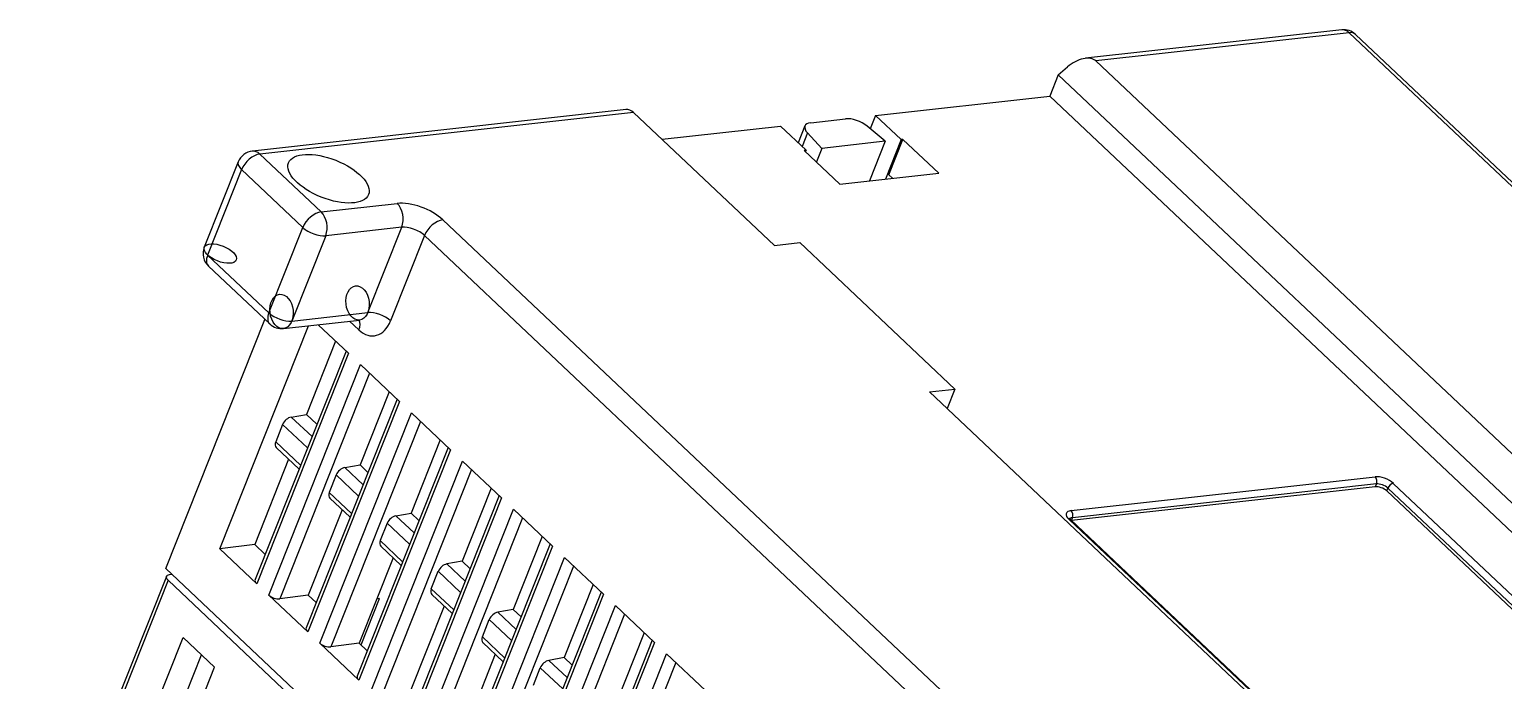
# Model space of a CAD drawing. Header units: millimetres. Extents: x 962 to 1853, y 401 to 821.
# Drawn here: x 1473.7 to 1559.3, y 544.7 to 582.4 of the extents above; entities that cross this region are included whole.
import ezdxf

# ---------------------------------------------------------------- set-up
doc = ezdxf.new("R2010")
doc.units = ezdxf.units.MM
doc.layers.add('8', color=7, linetype='Continuous', true_color=0xffffff)
doc.layers.add('9', color=7, linetype='Continuous', true_color=0xffffff)

# ---------------------------------------------------------------- blocks, each defined once
blk = doc.blocks.new('nys')
at = {"layer": '8', "color": 163}
for p, q in [((734.745, -142.44), (720.158, -158.224)), ((734.754, -142.685), (720.168, -158.47)), ((734.754, -142.685), (741.522, -156.786)), ((735.102, -142.455), (734.936, -142.412)), ((722.325, -159.148), (734.38, -146.103)), ((734.38, -146.103), (735.462, -148.357)), ((731.014, -151.747), (735.012, -147.421)), ((723.407, -161.403), (735.462, -148.357))]:
    blk.add_line(p, q, dxfattribs=at)
blk.add_ellipse((735.112, -142.779), major_axis=(-0.367, 0.339), ratio=0.459631, start_param=5.571598, end_param=7.142394, dxfattribs=at)
at = {"layer": '9', "color": 132}
for p, q in [((747.267, -121.493), (743.651, -125.407)), ((769.373, -126.737), (748.255, -121.204)), ((748.604, -121.519), (750.719, -125.926)), ((769.722, -127.052), (748.604, -121.519)), ((747.286, -121.984), (743.669, -125.898)), ((749.401, -126.391), (747.286, -121.984)), ((743.484, -126.518), (745.599, -130.924)), ((743.669, -125.898), (745.784, -130.304)), ((745.784, -130.304), (749.401, -126.391)), ((750.719, -125.926), (755.014, -127.051)), ((750.469, -127.313), (746.853, -131.226)), ((754.764, -128.438), (750.469, -127.313)), ((774.586, -137.187), (769.722, -127.052)), ((751.148, -132.351), (754.764, -128.438)), ((757.151, -128.895), (795.926, -209.682)), ((770.704, -129.098), (777.404, -130.853)), ((755.832, -129.36), (752.216, -133.273)), ((794.608, -210.147), (755.832, -129.36)), ((734.879, -141.992), (745.43, -130.574)), ((778.286, -132.689), (777.404, -130.853)), ((746.247, -131.459), (750.542, -132.584)), ((746.853, -131.226), (751.148, -132.351)), ((778.73, -131.356), (778.016, -132.128)), ((778.72, -131.784), (778.148, -132.403)), ((779.18, -132.924), (778.72, -131.784)), ((779.112, -131.301), (781.066, -131.813)), ((738.212, -142.067), (747.67, -131.832)), ((748.203, -131.972), (749.25, -134.153)), ((750.306, -133.109), (749.983, -132.438)), ((782.773, -132.26), (782.211, -132.869)), ((783.654, -134.096), (782.773, -132.26)), ((782.773, -132.26), (792.616, -134.839)), ((748.807, -133.23), (745.708, -136.584)), ((778.286, -132.689), (778.178, -132.661)), ((779.412, -135.232), (778.178, -132.661)), ((778.286, -132.689), (778.224, -132.756)), ((779.18, -132.924), (778.604, -133.548)), ((782.76, -133.861), (779.18, -132.924)), ((782.76, -133.861), (782.101, -132.67)), ((749.169, -133.985), (739.484, -144.465)), ((749.25, -134.153), (739.485, -144.72)), ((782.76, -133.861), (781.088, -135.671)), ((783.654, -134.096), (781.982, -135.905)), ((782.255, -135.755), (783.762, -134.124)), ((783.762, -134.124), (783.654, -134.096)), ((784.996, -136.695), (783.762, -134.124)), ((793.52, -133.86), (792.616, -134.839)), ((793.52, -133.86), (794.18, -133.628)), ((810.646, -169.541), (793.52, -133.86)), ((809.819, -137.334), (795.347, -133.542)), ((795.851, -133.898), (812.735, -169.076)), ((810.168, -137.649), (795.851, -133.898)), ((739.9, -145.584), (749.665, -135.017)), ((749.665, -135.017), (751.012, -137.825)), ((809.219, -169.43), (792.616, -134.839)), ((749.98, -135.675), (740.427, -146.012)), ((779.412, -135.232), (784.996, -136.695)), ((782.377, -136.008), (782.255, -135.755)), ((744.207, -136.631), (743.469, -137.429)), ((745.068, -138.423), (744.207, -136.631)), ((744.829, -136.414), (745.708, -136.584)), ((744.829, -136.414), (745.545, -137.906)), ((746.07, -137.338), (745.708, -136.584)), ((750.931, -137.657), (741.247, -148.137)), ((743.383, -137.752), (744.171, -139.394)), ((743.469, -137.429), (744.33, -139.222)), ((750.658, -137.086), (747.559, -140.44)), ((774.586, -137.187), (776.018, -137.562)), ((781.376, -148.725), (776.018, -137.562)), ((826.33, -171.322), (810.168, -137.649)), ((743.809, -138.64), (740.193, -142.552)), ((751.012, -137.825), (741.248, -148.392)), ((826.551, -171.379), (810.467, -137.868)), ((741.663, -149.256), (751.427, -138.689)), ((751.743, -139.347), (742.19, -149.684)), ((751.427, -138.689), (752.775, -141.497)), ((746.68, -140.27), (747.559, -140.44)), ((746.68, -140.27), (747.308, -141.578)), ((746.058, -140.487), (745.32, -141.285)), ((746.83, -142.095), (746.058, -140.487)), ((747.832, -141.011), (747.559, -140.44)), ((752.42, -140.759), (749.321, -144.112)), ((776.827, -229.388), (734.879, -141.992)), ((738.212, -142.067), (739.485, -144.72)), ((740.193, -142.552), (738.212, -142.067)), ((752.694, -141.329), (743.009, -151.809)), ((752.775, -141.497), (743.01, -152.064)), ((745.233, -141.608), (745.933, -143.066)), ((745.32, -141.285), (746.092, -142.894)), ((740.555, -143.307), (740.193, -142.552)), ((745.659, -142.496), (742.044, -146.408)), ((743.425, -152.928), (753.19, -142.362)), ((753.19, -142.362), (754.537, -145.169)), ((753.505, -143.019), (743.952, -153.357)), ((747.821, -144.159), (747.083, -144.957)), ((748.593, -145.767), (747.821, -144.159)), ((748.442, -143.942), (749.321, -144.112)), ((748.442, -143.942), (749.07, -145.251)), ((749.595, -144.683), (749.321, -144.112)), ((754.183, -144.431), (751.084, -147.784)), ((754.456, -145.001), (744.772, -155.481)), ((754.537, -145.169), (744.773, -155.736)), ((746.996, -145.28), (747.696, -146.738)), ((747.083, -144.957), (747.855, -146.566)), ((739.9, -145.584), (741.248, -148.392)), ((742.044, -146.408), (740.427, -146.012)), ((747.422, -146.168), (743.806, -150.08)), ((745.188, -156.6), (754.952, -146.034)), ((754.952, -146.034), (756.3, -148.842)), ((742.317, -146.979), (742.044, -146.408)), ((755.268, -146.691), (745.715, -157.029)), ((745.83, -148.086), (745.684, -148.048)), ((748.845, -148.63), (749.583, -147.831)), ((750.355, -149.439), (749.583, -147.831)), ((751.084, -147.784), (750.205, -147.614)), ((750.205, -147.614), (750.833, -148.923)), ((751.357, -148.355), (751.084, -147.784)), ((743.868, -150.209), (745.83, -148.086)), ((756.219, -148.673), (746.534, -159.154)), ((756.3, -148.842), (746.535, -159.408)), ((748.845, -148.63), (749.617, -150.238)), ((755.945, -148.103), (752.846, -151.456)), ((779.944, -148.35), (781.376, -148.725)), ((801.094, -192.416), (779.944, -148.35)), ((781.376, -148.725), (780.552, -149.617)), ((741.663, -149.256), (743.01, -152.064)), ((743.806, -150.08), (742.19, -149.684)), ((746.95, -160.272), (756.715, -149.706)), ((748.758, -148.952), (749.458, -150.41)), ((756.715, -149.706), (758.062, -152.514)), ((744.08, -150.651), (743.806, -150.08)), ((749.184, -149.84), (745.569, -153.752)), ((757.03, -150.363), (747.477, -160.701)), ((752.846, -151.456), (751.967, -151.287)), ((751.967, -151.287), (752.595, -152.595)), ((753.12, -152.027), (752.846, -151.456)), ((757.981, -152.346), (748.297, -162.826)), ((750.608, -152.302), (751.346, -151.503)), ((750.608, -152.302), (751.38, -153.91)), ((752.118, -153.112), (751.346, -151.503)), ((757.708, -151.775), (754.609, -155.129)), ((758.062, -152.514), (748.298, -163.08)), ((750.521, -152.625), (751.221, -154.082)), ((750.947, -153.512), (747.331, -157.425)), ((748.713, -163.945), (758.477, -153.378)), ((758.793, -154.035), (749.24, -164.373)), ((758.477, -153.378), (759.825, -156.186)), ((752.37, -155.974), (753.108, -155.175)), ((753.88, -156.784), (753.108, -155.175)), ((754.609, -155.129), (753.73, -154.959)), ((753.73, -154.959), (754.358, -156.267)), ((754.882, -155.699), (754.609, -155.129)), ((759.47, -155.447), (756.371, -158.801)), ((759.744, -156.018), (750.059, -166.498)), ((759.825, -156.186), (750.06, -166.752)), ((750.475, -167.617), (760.24, -157.05)), ((760.24, -157.05), (761.587, -159.858)), ((760.555, -157.708), (751.002, -168.045)), ((799.302, -188.277), (784.85, -158.166)), ((799.392, -188.343), (784.939, -158.232)), ((784.955, -158.264), (785.065, -158.144)), ((802.125, -162.776), (784.962, -158.279)), ((802.246, -162.645), (785.065, -158.144)), ((785.14, -157.728), (802.321, -162.229)), ((802.246, -162.645), (802.125, -162.776)), ((802.659, -163.237), (802.78, -163.106)), ((817.112, -193.348), (802.659, -163.237)), ((817.232, -193.218), (802.78, -163.106)), ((803.175, -162.967), (817.628, -193.078))]:
    blk.add_line(p, q, dxfattribs=at)
for centre, start, end in [((748.001, -122.172), 75.31885, 137.25973), ((744.385, -126.085), 137.25973, 205.6395), ((746.5, -130.492), 205.6395, 255.31885), ((809.565, -138.301), 25.6395, 75.31885)]:
    blk.add_arc(centre, 1, start, end, dxfattribs=at)
for centre, major_axis, ratio, start_param, end_param in [((748.001, -122.172), (0.734, -0.679), 0.459631, 3.141601, 4.000801), ((748.001, -122.172), (0.902, 0.433), 0.579969, 0.599482, 2.170278), ((748.001, -122.172), (-0.253, -0.967), 0.672589, 2.471435, 3.1416), ((744.385, -126.085), (-0.734, 0.679), 0.459631, 0.000009, 6.283194), ((744.385, -126.085), (-0.902, -0.433), 0.579969, 5.311871, 6.283163), ((750.116, -126.578), (0.902, 0.433), 0.579969, 0.599482, 2.170278), ((750.116, -126.578), (0.734, -0.679), 0.459631, 4.000801, 5.571598), ((750.116, -126.578), (0.253, 0.967), 0.672589, 4.042232, 5.613028), ((754.412, -127.703), (0.253, 0.967), 0.672589, 4.042232, 5.613028), ((755.719, -128.52), (1.469, -1.357), 0.459631, 0.859209, 2.430005), ((769.119, -127.704), (0.253, 0.967), 0.672589, 5.613028, 6.283193), ((755.117, -129.172), (-0.734, 0.679), 0.459631, 4.000801, 5.571598), ((756.548, -129.547), (0.902, 0.433), 0.579969, 0.599482, 2.170278), ((746.5, -130.492), (-0.253, -0.967), 0.672589, 0.000008, 6.283193), ((746.5, -130.492), (-0.902, -0.433), 0.579969, 5.311871, 6.283163), ((746.5, -130.492), (-0.734, 0.679), 0.459631, 0.859209, 2.430005), ((750.795, -131.617), (-0.253, -0.967), 0.672589, 0.000008, 6.283193), ((779.464, -132.035), (-0.734, 0.679), 0.459631, 5.571598, 7.055128), ((749.59, -132.922), (-0.902, -0.433), 0.579969, 2.170278, 2.987412), ((751.5, -133.086), (0.734, -0.679), 0.459631, 0.859209, 2.430005), ((781.418, -132.547), (-0.734, 0.679), 0.459631, 4.088068, 5.571598), ((751.511, -131.805), (-0.507, -1.935), 0.672589, 5.613028, 7.183824), ((794.532, -134.362), (-1.346, -0.393), 0.575795, 3.236118, 4.806915), ((744.579, -136.754), (-0.464, -0.189), 0.632349, 3.912409, 5.350654), ((743.841, -137.552), (-0.464, -0.189), 0.632349, 5.350654, 6.321962), ((809.565, -138.301), (-0.253, -0.967), 0.672589, 2.471435, 3.1416), ((809.565, -138.301), (-0.902, -0.433), 0.579969, 3.141571, 3.741074), ((746.43, -140.61), (-0.464, -0.189), 0.632349, 3.912409, 5.350654), ((745.692, -141.408), (-0.464, -0.189), 0.632349, 5.350654, 6.321962), ((739.867, -144.787), (-0.388, 0.316), 0.511943, 6.250989, 7.110183), ((748.193, -144.282), (-0.464, -0.189), 0.632349, 3.912409, 5.350654), ((747.455, -145.081), (-0.464, -0.189), 0.632349, 5.350654, 6.321962), ((740.282, -145.652), (-0.388, 0.316), 0.511943, 0.826997, 2.317964), ((749.955, -147.954), (-0.464, -0.189), 0.632349, 3.912409, 5.350654), ((741.63, -148.459), (-0.388, 0.316), 0.511943, 6.250989, 7.110183), ((749.217, -148.753), (-0.464, -0.189), 0.632349, 5.350654, 6.321962), ((742.045, -149.324), (-0.388, 0.316), 0.511943, 0.826997, 2.317964), ((751.718, -151.626), (-0.464, -0.189), 0.632349, 3.912409, 5.350654), ((743.392, -152.132), (-0.388, 0.316), 0.511943, 6.250989, 7.110183), ((750.98, -152.425), (-0.464, -0.189), 0.632349, 5.350654, 6.321962), ((753.48, -155.298), (-0.464, -0.189), 0.632349, 3.912409, 5.350654), ((785.422, -158.316), (0.588, -0.543), 0.459631, 2.430005, 4.000801), ((784.669, -158.361), (0.27, 0.13), 0.579969, 6.283163, 6.882667), ((785.241, -158.511), (-0.367, 0.339), 0.459631, 5.571598, 6.287611), ((784.959, -157.924), (0.076, 0.29), 0.672589, 4.042232, 5.613028), ((802.14, -162.425), (0.076, 0.29), 0.672589, 4.042232, 5.613028), ((802.603, -162.817), (0.588, -0.543), 0.459631, 0.859209, 2.430005), ((802.301, -163.143), (0.367, -0.339), 0.459631, 0.859209, 2.430005), ((802.422, -163.013), (-0.367, 0.339), 0.459631, 4.000801, 5.571598), ((802.995, -163.163), (0.27, 0.13), 0.579969, 0.599482, 2.170278)]:
    blk.add_ellipse(centre, major_axis=major_axis, ratio=ratio, start_param=start_param, end_param=end_param, dxfattribs=at)
blk.add_ellipse((751.809, -124.285), major_axis=(-1.836, 1.697), ratio=0.459631, dxfattribs=at)
for points, knots in [([(750.541, -132.585), (750.546, -132.585), (750.55, -132.586), (750.558, -132.592), (750.563, -132.593)], [0, 0, 0, 0, 0.054062, 1, 1, 1, 1]), ([(784.939, -158.232), (784.927, -158.204), (784.907, -158.156), (784.903, -158.123), (784.903, -158.112), (784.904, -158.12)], [0, 0, 0, 0, 0.396849, 0.834042, 1, 1, 1, 1])]:
    blk.add_open_spline(points, degree=3, knots=knots, dxfattribs=at)

msp = doc.modelspace()

# ---------------------------------------------------------------- block references
at = {"rotation": 21.03042611585629}
msp.add_blockref('nys', (744.766, 419.977), dxfattribs=at)

doc.saveas('drawing.dxf')
